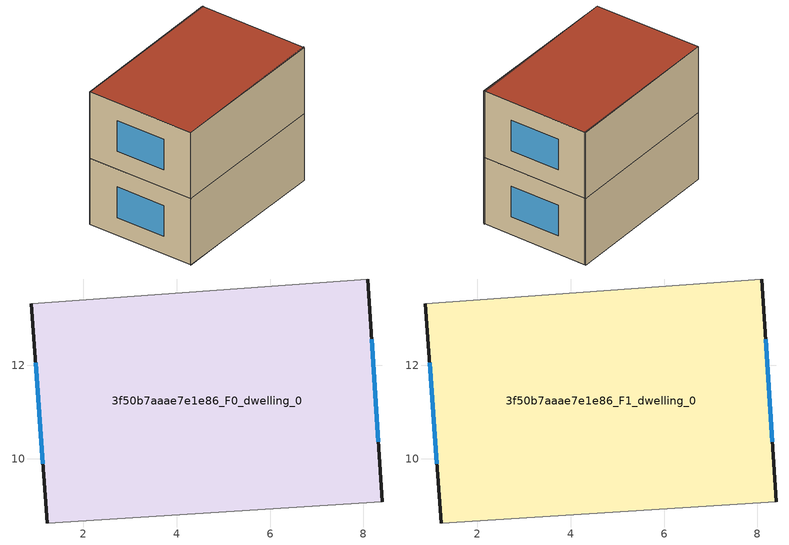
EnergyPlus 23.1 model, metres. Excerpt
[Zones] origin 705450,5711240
3f50b7aaae7e1e86_F0_dwelling_0
 floor ground (EU_floor_Construction): 8.09,13.85 8.4,9.08 1.23,8.63 0.89,13.32 z0
 wall outside (EU_wall_Construction): 0.89,13.32 1.23,8.63 / 8.4,9.08 8.09,13.85 z0:3
 wall adiabatic (EU_wall_Construction): 8.09,13.85 0.89,13.32 / 1.23,8.63 8.4,9.08 z0:3
 window (EU_Window_Construction): 0.98,12.06 1.14,9.89 / 8.32,10.37 8.18,12.56 z0.81:2.19
3f50b7aaae7e1e86_F1_dwelling_0
 floor to 3f50b7aaae7e1e86_F0_dwelling_0 (EU_floor_Construction): 8.09,13.85 8.4,9.08 1.23,8.63 0.89,13.32 z3
 wall outside (EU_wall_Construction): 0.89,13.32 1.23,8.63 / 8.4,9.08 8.09,13.85 z3:6
 wall adiabatic (EU_wall_Construction): 8.09,13.85 0.89,13.32 / 1.23,8.63 8.4,9.08 z3:6
 window (EU_Window_Construction): 0.98,12.06 1.14,9.89 / 8.32,10.37 8.18,12.56 z3.81:5.19
 roof outside (EU_roof_Construction): 8.4,9.08 8.09,13.85 0.89,13.32 1.23,8.63 z6
shading: 1.23,8.63 8.44,9.14 / 8.09,13.81 0.89,13.32 z0:6
[Building]
EU S2 Campaign: North Axis=0; Terrain=City; Solar Distribution=FullExterior
[Site:Location]
London: Latitude=51.5; Longitude=-0.5; Time Zone=0; Elevation=25
[SizingPeriod:WeatherFileDays]
AnnualSizingPeriod: Begin Month=1; Begin Day of Month=1; End Month=12; End Day of Month=31; Day of Week for Start Day=Monday; Use Weather File Daylight Saving Period=No; Use Weather File Rain and Snow Indicators=No
[MATERIAL]
EU_InternalMass_Material: Roughness=MediumRough; Thickness=0.1; Conductivity=1; Density=1800; Specific Heat=900; Thermal Absorptance=0.9; Solar Absorptance=0.7; Visible Absorptance=0.7
[MATERIAL:NOMASS] Roughness=MediumRough; Thermal Absorptance=0.9; Solar Absorptance=0.7; Visible Absorptance=0.7
Name | Thermal Resistance
EU_wall_NoMass | 0.555556
EU_roof_NoMass | 0.510204
EU_floor_NoMass | 1.68919
[WINDOWMATERIAL:SIMPLEGLAZINGSYSTEM]
EU_Window_SimpleGlazing: UFactor=3.96; Solar Heat Gain Coefficient=0.85; Visible Transmittance=0.85
[CONSTRUCTION]
EU_wall_Construction: EU_wall_NoMass
EU_roof_Construction: EU_roof_NoMass
EU_floor_Construction: EU_floor_NoMass
EU_Window_Construction: EU_Window_SimpleGlazing
EU_InternalMass_Construction: EU_InternalMass_Material
[ZONE] Type=1; Multiplier=1; Ceiling Height=autocalculate; Volume=102.516; Floor Area=autocalculate; Part of Total Floor Area=Yes
3f50b7aaae7e1e86_F0_dwelling_0; 3f50b7aaae7e1e86_F1_dwelling_0
[INTERNALMASS] Construction=EU_InternalMass_Construction; Surface Area=34.172
Name | Zone or ZoneList
3f50b7aaae7e1e86_F0_dwelling_0_EU_InternalMass | 3f50b7aaae7e1e86_F0_dwelling_0
3f50b7aaae7e1e86_F1_dwelling_0_EU_InternalMass | 3f50b7aaae7e1e86_F1_dwelling_0
[OTHEREQUIPMENT] Fuel Type=Electricity; Design Level Calculation Method=Watts/Area; Power per Zone Floor Area=1; Fraction Latent=0; Fraction Radiant=0; Fraction Lost=0; Carbon Dioxide Generation Rate=0; EndUse Subcategory=EU_Step8_InternalGains
Name | Zone or ZoneList or Space or SpaceList | Schedule
EU_Step8_InternalGain_3f50b7aaae7e1e86_F0_dwelling_0_f000 | 3f50b7aaae7e1e86_F0_dwelling_0 | EU_Step8_GainSchedule_3f50b7aaae7e1e86_F0_dwelling_0_f000
EU_Step8_InternalGain_3f50b7aaae7e1e86_F1_dwelling_0_f000 | 3f50b7aaae7e1e86_F1_dwelling_0 | EU_Step8_GainSchedule_3f50b7aaae7e1e86_F1_dwelling_0_f000
[ZONEVENTILATION:DESIGNFLOWRATE] Schedule=EU_AlwaysOn; Design Flow Rate Calculation Method=AirChanges/Hour; Air Changes per Hour=0.48; Ventilation Type=Natural; Fan Pressure Rise=0; Fan Total Efficiency=1; Constant Term Coefficient=1; Temperature Term Coefficient=0; Velocity Term Coefficient=0; Velocity Squared Term Coefficient=0; Minimum Indoor Temperature=-100; Maximum Indoor Temperature=100; Delta Temperature=-100; Minimum Outdoor Temperature=-100; Maximum Outdoor Temperature=100; Maximum Wind Speed=40
Name | Zone or ZoneList or Space or SpaceList
EU_ConstantAir_3f50b7aaae7e1e86_F0_dwelling_0 | 3f50b7aaae7e1e86_F0_dwelling_0
EU_ConstantAir_3f50b7aaae7e1e86_F1_dwelling_0 | 3f50b7aaae7e1e86_F1_dwelling_0
[HVACTEMPLATE:THERMOSTAT] Constant Heating Setpoint=20; Constant Cooling Setpoint=50
EU_HeatOnly_3f50b7aaae7e1e86_F0_dwelling_0; EU_HeatOnly_3f50b7aaae7e1e86_F1_dwelling_0
[HVACTEMPLATE:ZONE:IDEALLOADSAIRSYSTEM] System Availability Schedule=EU_AlwaysOn; Maximum Heating Supply Air Temperature=50; Minimum Cooling Supply Air Temperature=13; Maximum Heating Supply Air Humidity Ratio=0.0156; Minimum Cooling Supply Air Humidity Ratio=0.0077; Heating Limit=NoLimit; Cooling Limit=NoLimit; Heating Availability Schedule=EU_AlwaysOn; Cooling Availability Schedule=EU_CoolingOff; Dehumidification Control Type=ConstantSensibleHeatRatio; Cooling Sensible Heat Ratio=0.7; Dehumidification Setpoint=60; Humidification Control Type=None; Humidification Setpoint=30; Outdoor Air Method=None; Outdoor Air Flow Rate per Person=0.00944; Outdoor Air Flow Rate per Zone Floor Area=0; Outdoor Air Flow Rate per Zone=0; Demand Controlled Ventilation Type=None; Outdoor Air Economizer Type=NoEconomizer; Heat Recovery Type=None; Sensible Heat Recovery Effectiveness=0.7; Latent Heat Recovery Effectiveness=0.65
Name | Template Thermostat
3f50b7aaae7e1e86_F0_dwelling_0 | EU_HeatOnly_3f50b7aaae7e1e86_F0_dwelling_0
3f50b7aaae7e1e86_F1_dwelling_0 | EU_HeatOnly_3f50b7aaae7e1e86_F1_dwelling_0
[SIZING:ZONE] Zone Cooling Design Supply Air Temperature Input Method=SupplyAirTemperature; Zone Cooling Design Supply Air Temperature=13; Zone Heating Design Supply Air Temperature Input Method=SupplyAirTemperature; Zone Heating Design Supply Air Temperature=50; Zone Cooling Design Supply Air Humidity Ratio=0.008; Zone Heating Design Supply Air Humidity Ratio=0.008; Cooling Design Air Flow Method=DesignDay; Cooling Design Air Flow Rate=0; Cooling Minimum Air Flow per Zone Floor Area=0.000762; Cooling Minimum Air Flow=0; Cooling Minimum Air Flow Fraction=0.2; Heating Design Air Flow Method=DesignDay; Heating Design Air Flow Rate=0; Heating Maximum Air Flow per Zone Floor Area=0.002032; Heating Maximum Air Flow=0.141576; Heating Maximum Air Flow Fraction=0.3; Account for Dedicated Outdoor Air System=No; Dedicated Outdoor Air System Control Strategy=NeutralSupplyAir; Dedicated Outdoor Air Low Setpoint Temperature for Design=autosize; Dedicated Outdoor Air High Setpoint Temperature for Design=autosize; Zone Load Sizing Method=Sensible Load Only No Latent Load; Zone Latent Cooling Design Supply Air Humidity Ratio Input Method=HumidityRatioDifference; Zone Cooling Design Supply Air Humidity Ratio Difference=0.005; Zone Latent Heating Design Supply Air Humidity Ratio Input Method=HumidityRatioDifference; Zone Humidification Design Supply Air Humidity Ratio Difference=0.005
3f50b7aaae7e1e86_F0_dwelling_0; 3f50b7aaae7e1e86_F1_dwelling_0
[SCHEDULE:CONSTANT]
Name | Hourly Value
EU_AlwaysOn | 1
EU_CoolingOff | 0
[SCHEDULE:FILE] Column Number=1; Rows to Skip at Top=0; Number of Hours of Data=8760; Column Separator=Comma; Interpolate to Timestep=No; Minutes per Item=60; Adjust Schedule for Daylight Savings=Yes
Name | File
EU_Step8_GainSchedule_3f50b7aaae7e1e86_F0_dwelling_0_f000 | ../../schedules/3f50b7aaae7e1e86/3f50b7aaae7e1e86_F0_dwelling_0_f000_gain.csv
EU_Step8_GainSchedule_3f50b7aaae7e1e86_F1_dwelling_0_f000 | ../../schedules/3f50b7aaae7e1e86/3f50b7aaae7e1e86_F1_dwelling_0_f000_gain.csv
